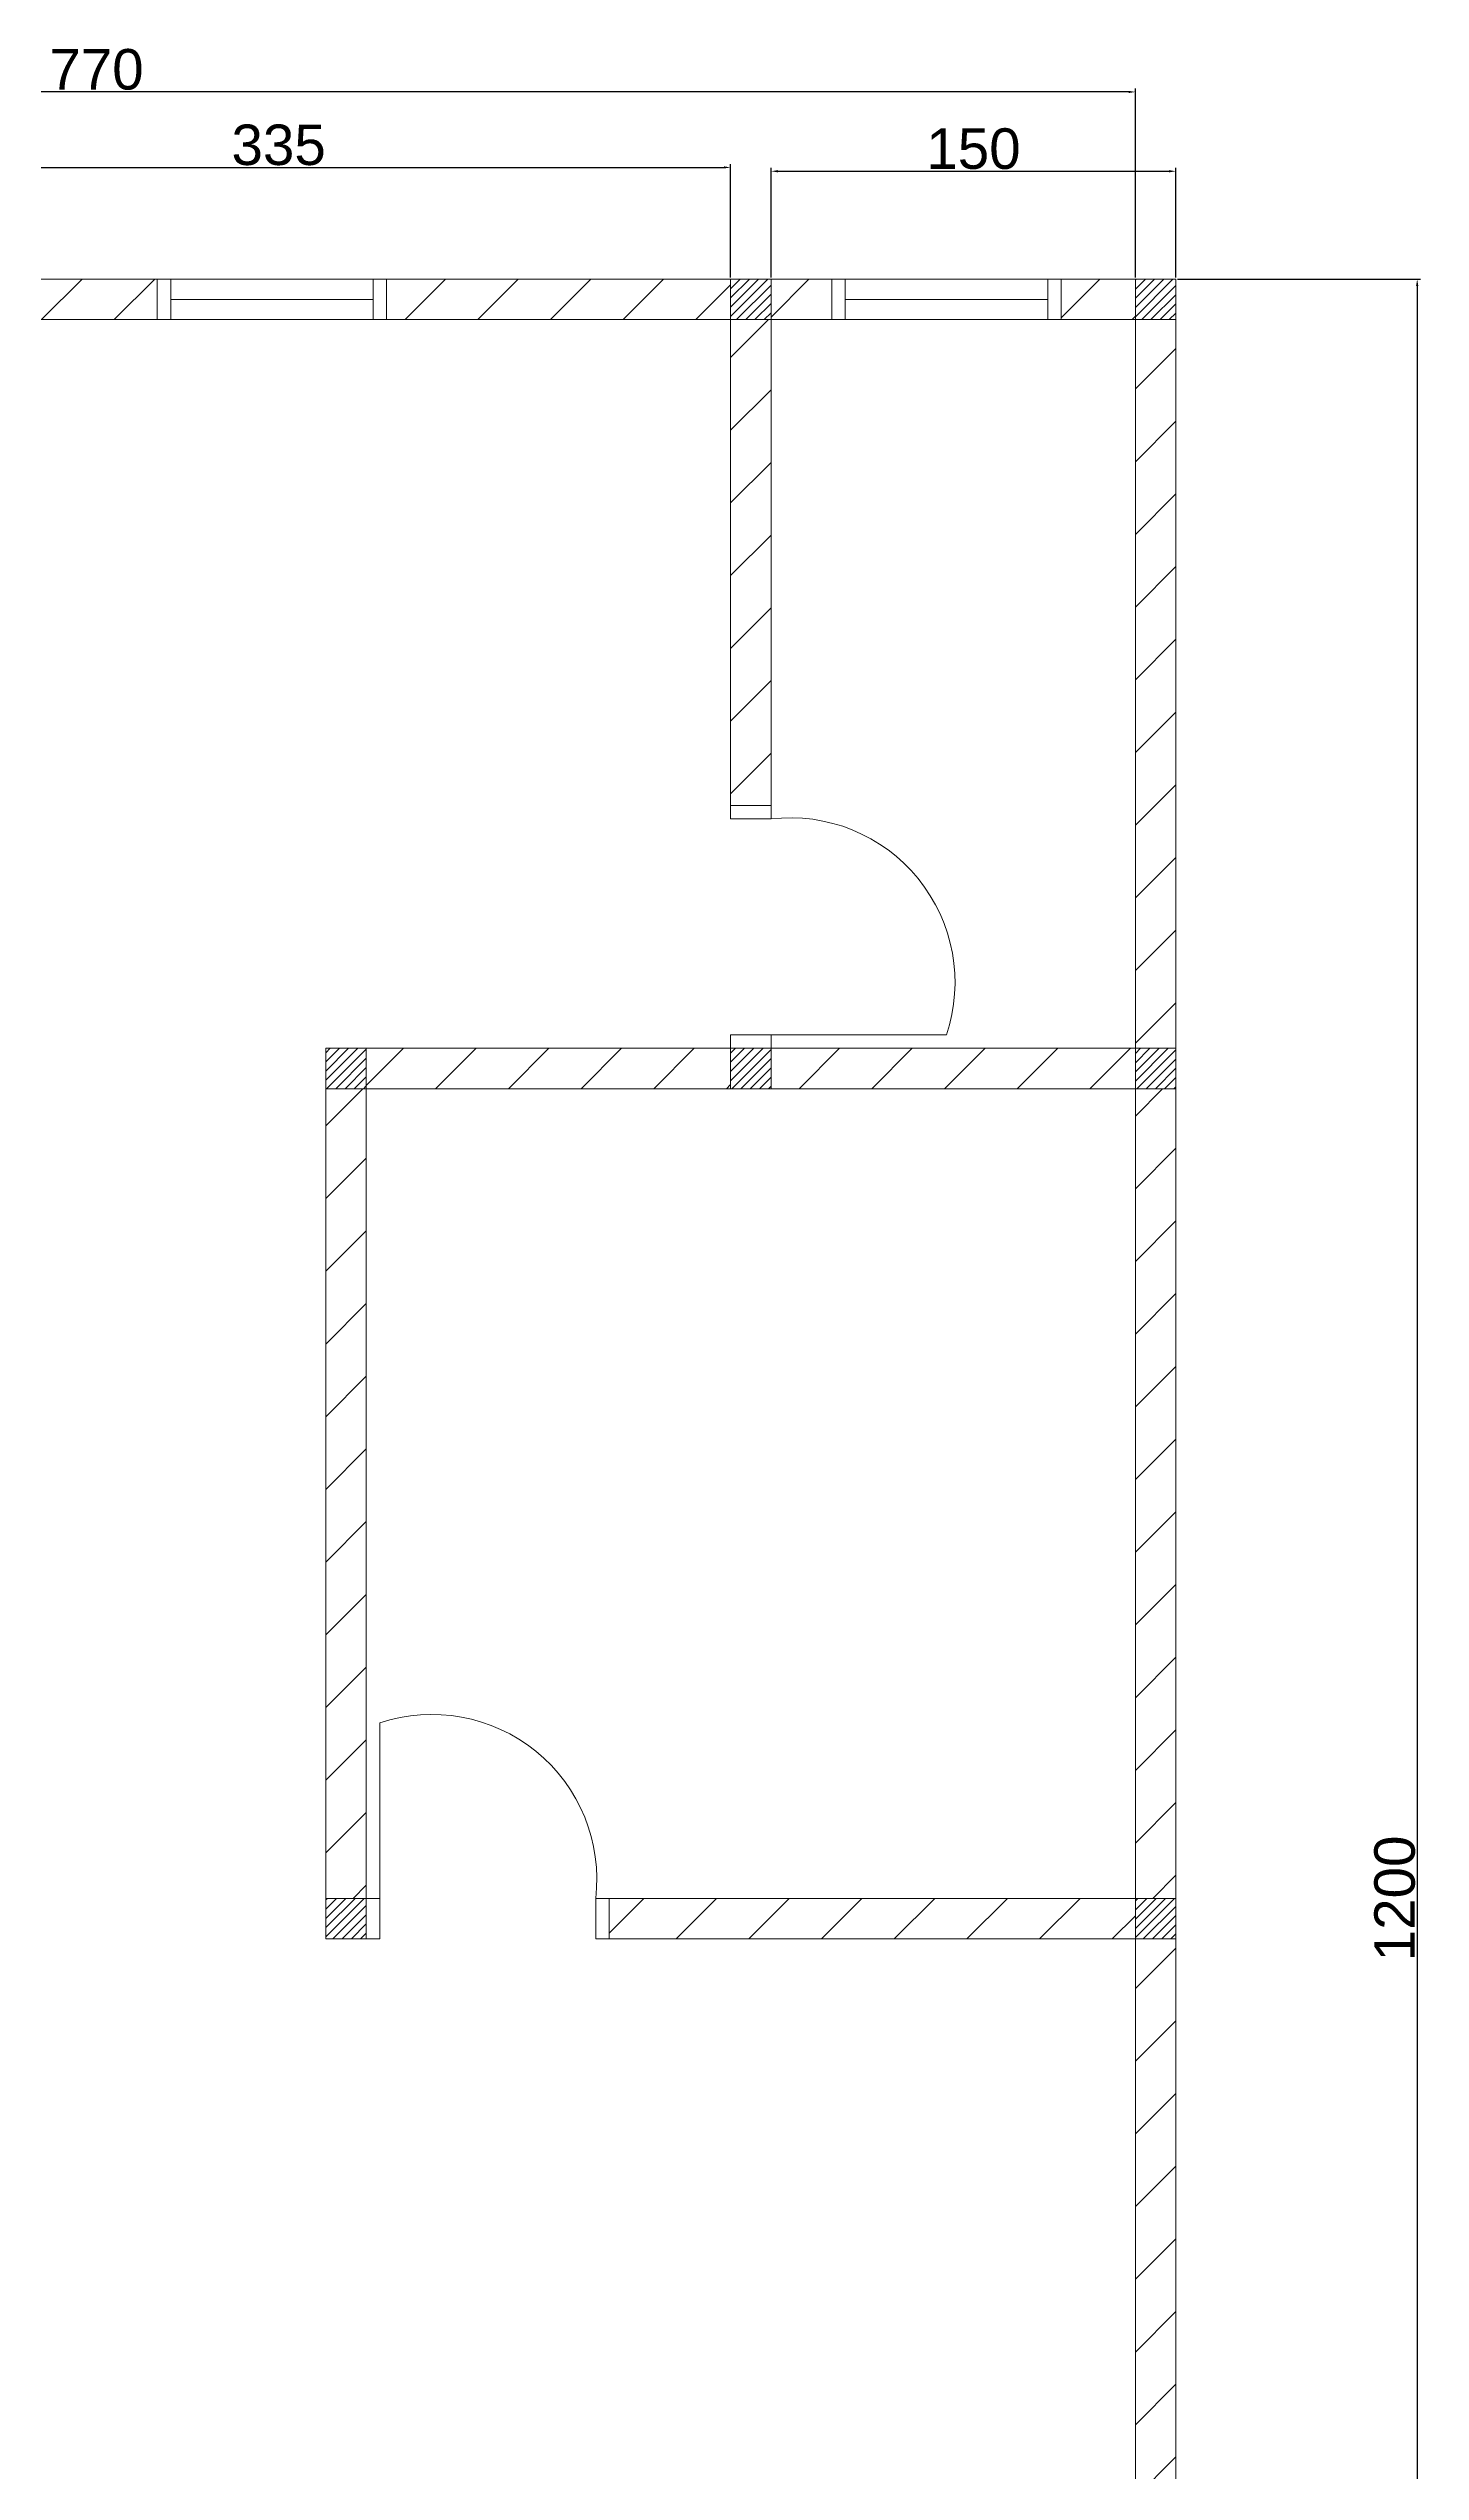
# Model space of a CAD drawing. Header units: centimetres. Extents: x 2735 to 3752, y 1599 to 2964.
# Drawn here: x 3244 to 3752, y 2067 to 2964 of the extents above; entities that cross this region are included whole.
import ezdxf

# ---------------------------------------------------------------- set-up
doc = ezdxf.new("R2010")
doc.units = ezdxf.units.CM
for name, color, linetype, lineweight in [('DINDING', 2, 'Continuous', 20), ('JENDELA', 6, 'Continuous', 20), ('PINTU', 5, 'Continuous', 20)]:
    doc.layers.add(name, color=color, linetype=linetype, lineweight=lineweight)
doc.styles.get("Standard").update_dxf_attribs({"font": 'arial.ttf'})
doc.dimstyles.new('ISO-25', dxfattribs={"dimtxt": 2.5, "dimasz": 2.5, "dimexe": 1.25, "dimexo": 0.625, "dimtad": 1, "dimtxsty": 'Standard', "dimcen": 2.5, "dimadec": 0, "dimazin": 0, "dimtfac": 1, "dimtmove": 0, "dimatfit": 3, "dimfxl": 1, "dimarcsym": 0})

# ---------------------------------------------------------------- blocks, each defined once
blk = doc.blocks.new('*D1')
at = {"layer": 'Defpoints', "color": 0, "transparency": 16777216}
for p in [(3661.43, 2878.89), (3661.43, 1678.89), (3750.85, 1678.89)]:
    blk.add_point(p, dxfattribs=at)
at = {"layer": 'DINDING', "color": 0, "lineweight": -2, "transparency": 16777216}
for p, q in [((3662.05, 2878.89), (3752.1, 2878.89)), ((3750.85, 2876.39), (3750.85, 1681.39)), ((3662.05, 1678.89), (3752.1, 1678.89))]:
    blk.add_line(p, q, dxfattribs=at)
at = {"layer": 'DINDING', "color": 0, "transparency": 16777216}
for points in [[(3750.44, 2876.39), (3751.27, 2876.39), (3750.85, 2878.89)], [(3750.44, 1681.39), (3751.27, 1681.39), (3750.85, 1678.89)]]:
    blk.add_solid(points, dxfattribs=at)
at = {"layer": 'DINDING', "color": 0, "transparency": 16777216, "insert": (3742.57, 2278.89), "char_height": 2.5, "attachment_point": 5, "rotation": 90}
blk.add_mtext('{\\H6x;1200}', dxfattribs=at)
blk = doc.blocks.new('*D4')
at = {"layer": 'Defpoints', "color": 0, "transparency": 16777216}
for p in [(2876.43, 2948.26), (2876.43, 2878.89), (3646.43, 2878.89)]:
    blk.add_point(p, dxfattribs=at)
at = {"layer": 'DINDING', "color": 0, "lineweight": -2, "transparency": 16777216}
for p, q in [((2876.43, 2879.52), (2876.43, 2949.51)), ((3643.93, 2948.26), (2878.93, 2948.26)), ((3646.43, 2879.52), (3646.43, 2949.51))]:
    blk.add_line(p, q, dxfattribs=at)
at = {"layer": 'DINDING', "color": 0, "transparency": 16777216}
for points in [[(2878.93, 2948.68), (2878.93, 2947.85), (2876.43, 2948.26)], [(3643.93, 2948.68), (3643.93, 2947.85), (3646.43, 2948.26)]]:
    blk.add_solid(points, dxfattribs=at)
at = {"layer": 'DINDING', "color": 0, "transparency": 16777216, "insert": (3261.43, 2956.55), "char_height": 2.5, "attachment_point": 5}
blk.add_mtext('{\\H6x;770}', dxfattribs=at)
blk = doc.blocks.new('*D6')
at = {"layer": 'Defpoints', "color": 0, "transparency": 16777216}
for p in [(3496.43, 2920.3), (3161.43, 2878.89), (3496.43, 2878.89)]:
    blk.add_point(p, dxfattribs=at)
at = {"layer": 'DINDING', "color": 0, "lineweight": -2, "transparency": 16777216}
for p, q in [((3161.43, 2879.52), (3161.43, 2921.55)), ((3163.93, 2920.3), (3493.93, 2920.3)), ((3496.43, 2879.52), (3496.43, 2921.55))]:
    blk.add_line(p, q, dxfattribs=at)
at = {"layer": 'DINDING', "color": 0, "transparency": 16777216}
for points in [[(3163.93, 2920.71), (3163.93, 2919.88), (3161.43, 2920.3)], [(3493.93, 2920.71), (3493.93, 2919.88), (3496.43, 2920.3)]]:
    blk.add_solid(points, dxfattribs=at)
at = {"layer": 'DINDING', "color": 0, "transparency": 16777216, "insert": (3328.93, 2928.58), "char_height": 2.5, "attachment_point": 5}
blk.add_mtext('{\\H6x;335}', dxfattribs=at)
blk = doc.blocks.new('*D7')
at = {"layer": 'Defpoints', "color": 0, "transparency": 16777216}
for p in [(3661.43, 2918.87), (3511.43, 2878.89), (3661.43, 2878.89)]:
    blk.add_point(p, dxfattribs=at)
at = {"layer": 'DINDING', "color": 0, "lineweight": -2, "transparency": 16777216}
for p, q in [((3511.43, 2879.52), (3511.43, 2920.12)), ((3513.93, 2918.87), (3658.93, 2918.87)), ((3661.43, 2879.52), (3661.43, 2920.12))]:
    blk.add_line(p, q, dxfattribs=at)
at = {"layer": 'DINDING', "color": 0, "transparency": 16777216}
for points in [[(3513.93, 2919.29), (3513.93, 2918.46), (3511.43, 2918.87)], [(3658.93, 2919.29), (3658.93, 2918.46), (3661.43, 2918.87)]]:
    blk.add_solid(points, dxfattribs=at)
at = {"layer": 'DINDING', "color": 0, "transparency": 16777216, "insert": (3586.43, 2927.16), "char_height": 2.5, "attachment_point": 5}
blk.add_mtext('{\\H6x;150}', dxfattribs=at)

msp = doc.modelspace()

# ---------------------------------------------------------------- hatches: boundary and pattern name
at = {"layer": 'DINDING'}
h = msp.add_hatch(dxfattribs=at)
h.set_pattern_fill('ANSI31', color=256, scale=6)
h.paths.add_polyline_path([(2966.428, 2878.895), (2876.428, 2878.895), (2876.428, 2863.895), (2966.428, 2863.895)])
h.paths.add_polyline_path([(3146.428, 2878.895), (3051.428, 2878.895), (3051.428, 2863.895), (3146.428, 2863.895)])
h.paths.add_polyline_path([(3283.928, 2878.895), (3161.428, 2878.895), (3161.428, 2863.895), (3283.928, 2863.895)])
h.paths.add_polyline_path([(3496.428, 2878.895), (3368.928, 2878.895), (3368.928, 2863.895), (3496.428, 2863.895)])
h.paths.add_polyline_path([(3533.928, 2878.895), (3511.428, 2878.895), (3511.428, 2863.895), (3533.928, 2863.895)])
h.paths.add_polyline_path([(3646.428, 2878.895), (3618.928, 2878.895), (3618.928, 2863.895), (3646.428, 2863.895)])
h.paths.add_polyline_path([(3661.428, 2863.895), (3646.428, 2863.895), (3646.428, 2593.895), (3661.428, 2593.895)])
h.paths.add_polyline_path([(3661.428, 2578.895), (3646.428, 2578.895), (3646.428, 2278.895), (3661.428, 2278.895)])
h.paths.add_polyline_path([(3646.428, 2593.895), (3511.428, 2593.895), (3511.428, 2578.895), (3646.428, 2578.895)])
h.paths.add_polyline_path([(3496.428, 2593.895), (3361.428, 2593.895), (3361.428, 2578.895), (3496.428, 2578.895)])
h.paths.add_polyline_path([(3646.428, 2278.895), (3451.428, 2278.895), (3451.428, 2263.895), (3646.428, 2263.895)])
h.paths.add_polyline_path([(3661.428, 2263.895), (3646.428, 2263.895), (3646.428, 1693.895), (3661.428, 1693.895)])
h.paths.add_polyline_path([(3361.428, 2578.895), (3346.428, 2578.895), (3346.428, 2278.895), (3361.428, 2278.895)])
h.paths.add_polyline_path([(3056.428, 2593.895), (2876.428, 2593.895), (2876.428, 2578.895), (3056.428, 2578.895)])
h.paths.add_polyline_path([(3161.428, 2863.895), (3146.428, 2863.895), (3146.428, 2593.895), (3161.428, 2593.895)])
h.paths.add_polyline_path([(2876.428, 2863.895), (2861.428, 2863.895), (2861.428, 2593.895), (2876.428, 2593.895)])
h.paths.add_polyline_path([(2876.428, 2578.895), (2861.428, 2578.895), (2861.428, 2278.895), (2876.428, 2278.895)])
h.paths.add_polyline_path([(3146.428, 2278.895), (2876.428, 2278.895), (2876.428, 2263.895), (3146.428, 2263.895)])
h.paths.add_polyline_path([(3161.428, 2263.895), (3146.428, 2263.895), (3146.428, 2083.895), (3161.428, 2083.895)])
h.paths.add_polyline_path([(2876.428, 2263.895), (2861.428, 2263.895), (2861.428, 1993.895), (2876.428, 1993.895)])
h.paths.add_polyline_path([(3146.428, 1993.895), (2876.428, 1993.895), (2876.428, 1978.895), (3146.428, 1978.895)])
h.paths.add_polyline_path([(2876.428, 1978.895), (2861.428, 1978.895), (2861.428, 1693.895), (2876.428, 1693.895)])
h.paths.add_polyline_path([(3161.428, 1888.895), (3146.428, 1888.895), (3146.428, 1693.895), (3161.428, 1693.895)])
h.paths.add_polyline_path([(3195.178, 1693.895), (3161.428, 1693.895), (3161.428, 1678.895), (3195.178, 1678.895)])
h.paths.add_polyline_path([(3318.928, 1693.895), (3280.178, 1693.895), (3280.178, 1678.895), (3318.928, 1678.895)])
h.paths.add_polyline_path([(3517.678, 1693.895), (3478.928, 1693.895), (3478.928, 1678.895), (3517.678, 1678.895)])
h.paths.add_polyline_path([(3646.428, 1693.895), (3602.678, 1693.895), (3602.678, 1678.895), (3646.428, 1678.895)])
h = msp.add_hatch(dxfattribs=at)
h.set_pattern_fill('ANSI31', color=256, scale=0.76)
h.paths.add_polyline_path([(2876.428, 2878.895), (2861.428, 2878.895), (2861.428, 2863.895), (2876.428, 2863.895)])
h.paths.add_polyline_path([(2876.428, 2593.895), (2861.428, 2593.895), (2861.428, 2578.895), (2876.428, 2578.895)])
h.paths.add_polyline_path([(3161.428, 2878.895), (3146.428, 2878.895), (3146.428, 2863.895), (3161.428, 2863.895)])
h.paths.add_polyline_path([(3511.428, 2878.895), (3496.428, 2878.895), (3496.428, 2863.895), (3511.428, 2863.895)])
h.paths.add_polyline_path([(3661.428, 2878.895), (3646.428, 2878.895), (3646.428, 2863.895), (3661.428, 2863.895)])
h.paths.add_polyline_path([(3661.428, 2593.895), (3646.428, 2593.895), (3646.428, 2578.895), (3661.428, 2578.895)])
h.paths.add_polyline_path([(3661.428, 2278.895), (3646.428, 2278.895), (3646.428, 2263.895), (3661.428, 2263.895)])
h.paths.add_polyline_path([(3361.428, 2278.895), (3346.428, 2278.895), (3346.428, 2263.895), (3361.428, 2263.895)])
h.paths.add_polyline_path([(3161.428, 2278.895), (3146.428, 2278.895), (3146.428, 2263.895), (3161.428, 2263.895)])
h.paths.add_polyline_path([(3661.428, 1693.895), (3646.428, 1693.895), (3646.428, 1678.895), (3661.428, 1678.895)])
h.paths.add_polyline_path([(3161.428, 1693.895), (3146.428, 1693.895), (3146.428, 1678.895), (3161.428, 1678.895)])
h.paths.add_polyline_path([(2876.428, 1693.895), (2861.428, 1693.895), (2861.428, 1678.895), (2876.428, 1678.895)])
h.paths.add_polyline_path([(2876.428, 1993.895), (2861.428, 1993.895), (2861.428, 1978.895), (2876.428, 1978.895)])
h.paths.add_polyline_path([(3161.428, 1993.895), (3146.428, 1993.895), (3146.428, 1978.895), (3161.428, 1978.895)])
h.paths.add_polyline_path([(2876.428, 2278.895), (2861.428, 2278.895), (2861.428, 2263.895), (2876.428, 2263.895)])
h.paths.add_polyline_path([(3161.428, 2593.895), (3146.428, 2593.895), (3146.428, 2578.895), (3161.428, 2578.895)])
h.paths.add_polyline_path([(3361.428, 2593.895), (3346.428, 2593.895), (3346.428, 2578.895), (3361.428, 2578.895)])
h.paths.add_polyline_path([(3511.428, 2593.895), (3496.428, 2593.895), (3496.428, 2578.895), (3511.428, 2578.895)])
h = msp.add_hatch(dxfattribs=at)
h.set_pattern_fill('ANSI31', color=256, scale=6)
h.paths.add_polyline_path([(3511.428, 2863.895), (3496.428, 2863.895), (3496.428, 2683.895), (3511.428, 2683.895)])

# ---------------------------------------------------------------- linework, layer by layer
for p, q in [((3661.428, 2878.895), (2861.428, 2878.895)), ((3661.428, 2878.895), (3361.428, 2878.895)), ((3496.428, 2878.895), (3496.428, 2678.895)), ((3511.428, 2878.895), (3511.428, 2678.895)), ((3646.428, 1678.895), (3646.428, 2878.895)), ((3661.428, 1678.895), (3661.428, 2878.895)), ((3661.428, 2863.895), (2861.428, 2863.895)), ((3496.428, 2598.895), (3496.428, 2578.895)), ((3511.428, 2598.895), (3511.428, 2578.895)), ((3346.428, 2593.895), (3346.428, 2263.895)), ((3346.428, 2593.895), (3661.428, 2593.895)), ((3361.428, 2593.895), (3361.428, 2263.895)), ((3346.428, 2578.895), (3661.428, 2578.895)), ((3661.428, 2578.895), (3661.428, 2278.895)), ((3366.428, 2278.895), (3346.428, 2278.895)), ((3661.428, 2278.895), (3446.428, 2278.895)), ((3366.428, 2263.895), (3346.428, 2263.895)), ((3661.428, 2263.895), (3446.428, 2263.895))]:
    msp.add_line(p, q, dxfattribs=at)
at = {"layer": 'JENDELA'}
for p, q in [((3363.928, 2878.895), (3363.928, 2871.395)), ((3613.928, 2878.895), (3613.928, 2871.395)), ((3363.928, 2871.395), (3288.928, 2871.395)), ((3613.928, 2871.395), (3538.928, 2871.395)), ((3363.928, 2863.895), (3368.928, 2863.895)), ((3613.928, 2863.895), (3618.928, 2863.895))]:
    msp.add_line(p, q, dxfattribs=at)
for points in [[(3283.928, 2863.895), (3288.928, 2863.895), (3288.928, 2878.895), (3283.928, 2878.895)], [(3368.928, 2863.895), (3363.928, 2863.895), (3363.928, 2878.895), (3368.928, 2878.895)], [(3533.928, 2863.895), (3538.928, 2863.895), (3538.928, 2878.895), (3533.928, 2878.895)], [(3618.928, 2863.895), (3613.928, 2863.895), (3613.928, 2878.895), (3618.928, 2878.895)]]:
    msp.add_lwpolyline(points, close=True, dxfattribs=at)
at = {"layer": 'PINTU'}
for p, q in [((3496.428, 2598.895), (3576.428, 2598.895)), ((3366.428, 2263.895), (3366.428, 2343.895))]:
    msp.add_line(p, q, dxfattribs=at)
for points in [[(3511.428, 2683.895), (3511.428, 2678.895), (3496.428, 2678.895), (3496.428, 2683.895)], [(3496.428, 2598.895), (3496.428, 2593.895), (3511.428, 2593.895), (3511.428, 2598.895)], [(3366.428, 2263.895), (3361.428, 2263.895), (3361.428, 2278.895), (3366.428, 2278.895)], [(3451.428, 2278.895), (3446.428, 2278.895), (3446.428, 2263.895), (3451.428, 2263.895)]]:
    msp.add_lwpolyline(points, close=True, dxfattribs=at)
for centre, start, end in [((3518.559, 2618.282), 341.477739, 96.709979), ((3385.816, 2286.026), 353.290021, 108.522261)]:
    msp.add_arc(centre, 61.03, start, end, dxfattribs=at)

# ---------------------------------------------------------------- dimensions: what is measured, and where the dimension line sits
at = {"layer": 'DINDING'}
for base, p1, p2, picture, middle in [((2876.428, 2948.262), (3646.428, 2878.895), (2876.428, 2878.895), '*D4', (3261.428, 2956.546)), ((3496.428, 2920.295), (3161.428, 2878.895), (3496.428, 2878.895), '*D6', (3328.928, 2928.584)), ((3661.428, 2918.873), (3511.428, 2878.895), (3661.428, 2878.895), '*D7', (3586.428, 2927.156))]:
    dim = msp.add_linear_dim(base=base, p1=p1, p2=p2, text='{\\H6x;<>}', dimstyle='ISO-25', dxfattribs=at)
    dim.commit()
    dim.dimension.update_dxf_attribs({"geometry": picture, "text_midpoint": middle})
dim = msp.add_linear_dim(base=(3750.852, 1678.895), p1=(3661.428, 2878.895), p2=(3661.428, 1678.895), angle=90, text='{\\H6x;<>}', dimstyle='ISO-25', dxfattribs=at)
dim.commit()
dim.dimension.update_dxf_attribs({"geometry": '*D1', "text_midpoint": (3742.568, 2278.895)})

doc.saveas('drawing.dxf')
